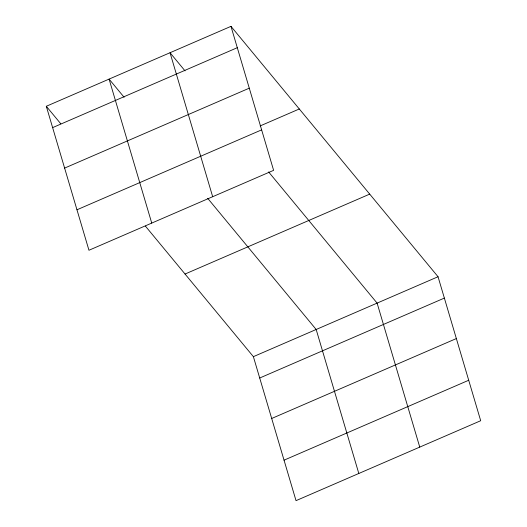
<?xml version="1.0" encoding="UTF-8"?>
<svg xmlns="http://www.w3.org/2000/svg" width="527" height="527" viewBox="0 0 527 527"><rect width="100%" height="100%" fill="white"/><g stroke="black" fill="none" stroke-linecap="round" stroke-linejoin="round"><path stroke-width="0.79" d="M230.971 26.35L273.618 170.34L88.958 250.259L46.304 106.276L230.971 26.35L438.042 276.741L480.696 420.724L296.029 500.65L253.382 356.66L145.406 226.109M52.628 127.62L237.295 47.694M64.617 168.093L249.278 88.167M260.18 125.913L299.303 108.977M76.968 209.786L261.629 129.866M185.043 274.033L369.71 194.114M253.382 356.66L438.042 276.741M259.706 378.011L444.366 298.084M271.688 418.484L456.356 338.558M284.04 460.176L468.707 380.257M185.043 70.875L170.03 52.726L212.677 196.709M268.612 171.927L377.108 303.117L419.755 447.1M124.102 97.251L109.089 79.103L151.743 223.086M207.671 198.304L316.167 329.487L358.815 473.477M46.304 106.276L60.796 123.799"/></g></svg>
